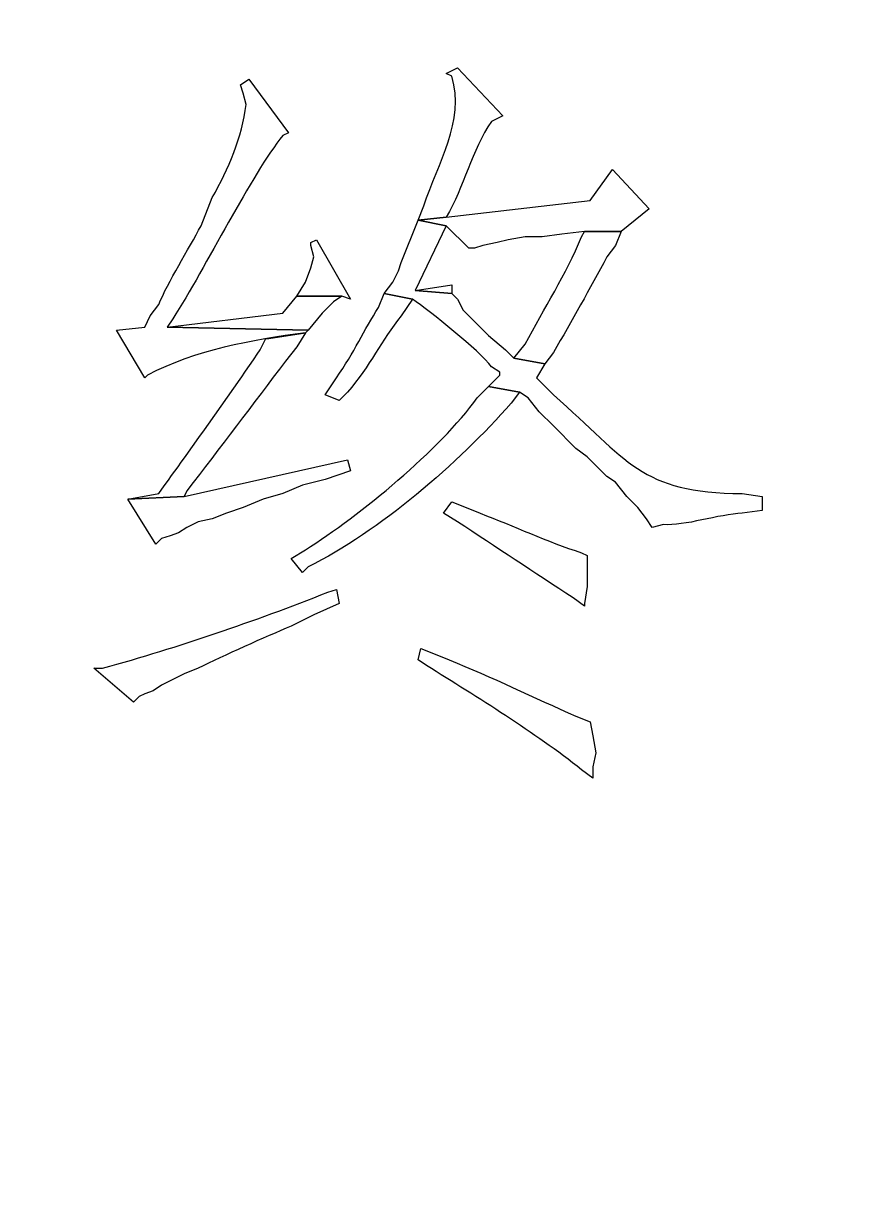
# Model space of a CAD drawing. Header units: centimetres. Extents: x -20.7 to 20.7, y -14.5 to 14.5.
# Drawn here: x -13.938 to -13.319, y -9.589 to -8.708 of the extents above; entities that cross this region are included whole.
import ezdxf

# ---------------------------------------------------------------- set-up
doc = ezdxf.new("R2010")
doc.units = ezdxf.units.CM
doc.header["$MEASUREMENT"] = 0
doc.layers.add('layer 1', color=7, linetype='Continuous')

msp = doc.modelspace()

# ---------------------------------------------------------------- linework, layer by layer
at = {"layer": 'layer 1', "lineweight": 9}
msp.add_open_spline([(19.88612, 13.89874), (19.88612, 13.89874), (-20.11465, 13.89874), (-20.11465, 13.89874), (-20.11465, 13.89874), (-20.11465, 13.89874), (-20.11465, -13.80208), (-20.11465, -13.80208)], degree=3, knots=[0, 0, 0, 0, 0.333333, 0.333333, 0.333333, 0.333333, 1, 1, 1, 1], dxfattribs=at)
at = {"layer": 'layer 1'}
for points, knots in [([(-13.61225, -8.74113), (-13.61225, -8.74113), (-13.62072, -8.74536), (-13.62072, -8.74536), (-13.62072, -8.74536), (-13.62072, -8.74536), (-13.61648, -8.74748), (-13.61648, -8.74748), (-13.61648, -8.74748), (-13.60685, -8.78187), (-13.62657, -8.81161), (-13.63765, -8.84485), (-13.63765, -8.84485), (-13.63765, -8.84485), (-13.64188, -8.85543), (-13.64188, -8.85543), (-13.64188, -8.85543), (-13.64188, -8.85543), (-13.62072, -8.85331), (-13.62072, -8.85331), (-13.62072, -8.85331), (-13.60738, -8.83045), (-13.6016, -8.80325), (-13.58685, -8.78135), (-13.58685, -8.78135), (-13.58685, -8.78135), (-13.57838, -8.77711), (-13.57838, -8.77711), (-13.57838, -8.77711), (-13.57838, -8.77711), (-13.61225, -8.74113), (-13.61225, -8.74113)], [0, 0, 0, 0, 0.111111, 0.111111, 0.111111, 0.111111, 0.222222, 0.222222, 0.222222, 0.222222, 0.333333, 0.333333, 0.333333, 0.333333, 0.444444, 0.444444, 0.444444, 0.444444, 0.555556, 0.555556, 0.555556, 0.555556, 0.666667, 0.666667, 0.666667, 0.666667, 0.777778, 0.777778, 0.777778, 0.777778, 1, 1, 1, 1]), ([(-13.76888, -8.7496), (-13.76888, -8.7496), (-13.77523, -8.75383), (-13.77523, -8.75383), (-13.77523, -8.75383), (-13.77523, -8.75383), (-13.77312, -8.76018), (-13.77312, -8.76018), (-13.77312, -8.76018), (-13.77312, -8.76018), (-13.771, -8.76865), (-13.771, -8.76865), (-13.771, -8.76865), (-13.7741, -8.79341), (-13.78419, -8.81694), (-13.7964, -8.8385), (-13.7964, -8.8385), (-13.7964, -8.8385), (-13.80487, -8.85966), (-13.80487, -8.85966), (-13.80487, -8.85966), (-13.81411, -8.87751), (-13.82981, -8.90185), (-13.83662, -8.91893), (-13.83662, -8.91893), (-13.83662, -8.91893), (-13.84297, -8.9274), (-13.84297, -8.9274), (-13.84297, -8.9274), (-13.84297, -8.9274), (-13.8472, -8.93586), (-13.8472, -8.93586), (-13.8472, -8.93586), (-13.8472, -8.93586), (-13.86837, -8.93798), (-13.86837, -8.93798), (-13.86837, -8.93798), (-13.86837, -8.93798), (-13.8472, -8.97396), (-13.8472, -8.97396), (-13.8472, -8.97396), (-13.8472, -8.97396), (-13.84508, -8.97185), (-13.84508, -8.97185), (-13.84508, -8.97185), (-13.80885, -8.95304), (-13.76708, -8.94532), (-13.72655, -8.9401), (-13.72655, -8.9401), (-13.72655, -8.9401), (-13.72443, -8.93798), (-13.72443, -8.93798), (-13.72443, -8.93798), (-13.72443, -8.93798), (-13.83027, -8.93586), (-13.83027, -8.93586), (-13.83027, -8.93586), (-13.83027, -8.93586), (-13.82603, -8.92951), (-13.82603, -8.92951), (-13.82603, -8.92951), (-13.80141, -8.89106), (-13.7667, -8.82072), (-13.74348, -8.79193), (-13.74348, -8.79193), (-13.74348, -8.79193), (-13.73925, -8.78981), (-13.73925, -8.78981), (-13.73925, -8.78981), (-13.73925, -8.78981), (-13.76888, -8.7496), (-13.76888, -8.7496)], [0, 0, 0, 0, 0.052632, 0.052632, 0.052632, 0.052632, 0.105263, 0.105263, 0.105263, 0.105263, 0.157895, 0.157895, 0.157895, 0.157895, 0.210526, 0.210526, 0.210526, 0.210526, 0.263158, 0.263158, 0.263158, 0.263158, 0.315789, 0.315789, 0.315789, 0.315789, 0.368421, 0.368421, 0.368421, 0.368421, 0.421053, 0.421053, 0.421053, 0.421053, 0.473684, 0.473684, 0.473684, 0.473684, 0.526316, 0.526316, 0.526316, 0.526316, 0.578947, 0.578947, 0.578947, 0.578947, 0.631579, 0.631579, 0.631579, 0.631579, 0.684211, 0.684211, 0.684211, 0.684211, 0.736842, 0.736842, 0.736842, 0.736842, 0.789474, 0.789474, 0.789474, 0.789474, 0.842105, 0.842105, 0.842105, 0.842105, 0.894737, 0.894737, 0.894737, 0.894737, 1, 1, 1, 1]), ([(-13.49583, -8.81733), (-13.49583, -8.81733), (-13.51277, -8.84061), (-13.51277, -8.84061), (-13.51277, -8.84061), (-13.51277, -8.84061), (-13.62072, -8.85331), (-13.62072, -8.85331), (-13.62072, -8.85331), (-13.62072, -8.85331), (-13.64188, -8.85543), (-13.64188, -8.85543), (-13.64188, -8.85543), (-13.64188, -8.85543), (-13.62072, -8.85966), (-13.62072, -8.85966), (-13.62072, -8.85966), (-13.62072, -8.85966), (-13.60378, -8.8766), (-13.60378, -8.8766), (-13.60378, -8.8766), (-13.60378, -8.8766), (-13.59955, -8.8766), (-13.59955, -8.8766), (-13.59955, -8.8766), (-13.59955, -8.8766), (-13.5932, -8.87448), (-13.5932, -8.87448), (-13.5932, -8.87448), (-13.5932, -8.87448), (-13.58262, -8.87236), (-13.58262, -8.87236), (-13.58262, -8.87236), (-13.58262, -8.87236), (-13.57415, -8.87025), (-13.57415, -8.87025), (-13.57415, -8.87025), (-13.57415, -8.87025), (-13.56145, -8.86813), (-13.56145, -8.86813), (-13.56145, -8.86813), (-13.56145, -8.86813), (-13.54875, -8.86813), (-13.54875, -8.86813), (-13.54875, -8.86813), (-13.54875, -8.86813), (-13.53393, -8.86601), (-13.53393, -8.86601), (-13.53393, -8.86601), (-13.53393, -8.86601), (-13.517, -8.8639), (-13.517, -8.8639), (-13.517, -8.8639), (-13.517, -8.8639), (-13.48948, -8.8639), (-13.48948, -8.8639), (-13.48948, -8.8639), (-13.48948, -8.8639), (-13.46832, -8.84696), (-13.46832, -8.84696), (-13.46832, -8.84696), (-13.46832, -8.84696), (-13.49583, -8.81733), (-13.49583, -8.81733)], [0, 0, 0, 0, 0.058824, 0.058824, 0.058824, 0.058824, 0.117647, 0.117647, 0.117647, 0.117647, 0.176471, 0.176471, 0.176471, 0.176471, 0.235294, 0.235294, 0.235294, 0.235294, 0.294118, 0.294118, 0.294118, 0.294118, 0.352941, 0.352941, 0.352941, 0.352941, 0.411765, 0.411765, 0.411765, 0.411765, 0.470588, 0.470588, 0.470588, 0.470588, 0.529412, 0.529412, 0.529412, 0.529412, 0.588235, 0.588235, 0.588235, 0.588235, 0.647059, 0.647059, 0.647059, 0.647059, 0.705882, 0.705882, 0.705882, 0.705882, 0.764706, 0.764706, 0.764706, 0.764706, 0.823529, 0.823529, 0.823529, 0.823529, 0.882353, 0.882353, 0.882353, 0.882353, 1, 1, 1, 1]), ([(-13.64188, -8.85543), (-13.64188, -8.85543), (-13.65458, -8.88718), (-13.65458, -8.88718), (-13.65458, -8.88718), (-13.65458, -8.88718), (-13.6567, -8.89353), (-13.6567, -8.89353), (-13.6567, -8.89353), (-13.6567, -8.89353), (-13.66093, -8.902), (-13.66093, -8.902), (-13.66093, -8.902), (-13.66093, -8.902), (-13.66728, -8.91046), (-13.66728, -8.91046), (-13.66728, -8.91046), (-13.66728, -8.91046), (-13.64612, -8.9147), (-13.64612, -8.9147), (-13.64612, -8.9147), (-13.63299, -8.92415), (-13.59599, -8.95325), (-13.58685, -8.9655), (-13.58685, -8.9655), (-13.58685, -8.9655), (-13.5805, -8.96973), (-13.5805, -8.96973), (-13.5805, -8.96973), (-13.5805, -8.96973), (-13.5805, -8.97185), (-13.5805, -8.97185), (-13.5805, -8.97185), (-13.5805, -8.97185), (-13.58897, -8.98031), (-13.58897, -8.98031), (-13.58897, -8.98031), (-13.58897, -8.98031), (-13.56568, -8.98455), (-13.56568, -8.98455), (-13.56568, -8.98455), (-13.56568, -8.98455), (-13.55933, -8.98878), (-13.55933, -8.98878), (-13.55933, -8.98878), (-13.55933, -8.98878), (-13.55087, -8.99936), (-13.55087, -8.99936), (-13.55087, -8.99936), (-13.55087, -8.99936), (-13.54028, -9.00995), (-13.54028, -9.00995), (-13.54028, -9.00995), (-13.54028, -9.00995), (-13.52335, -9.02688), (-13.52335, -9.02688), (-13.52335, -9.02688), (-13.52335, -9.02688), (-13.51488, -9.03323), (-13.51488, -9.03323), (-13.51488, -9.03323), (-13.51488, -9.03323), (-13.50642, -9.0417), (-13.50642, -9.0417), (-13.50642, -9.0417), (-13.50642, -9.0417), (-13.50007, -9.04805), (-13.50007, -9.04805), (-13.50007, -9.04805), (-13.50007, -9.04805), (-13.49372, -9.05228), (-13.49372, -9.05228), (-13.49372, -9.05228), (-13.49372, -9.05228), (-13.48525, -9.06286), (-13.48525, -9.06286), (-13.48525, -9.06286), (-13.48525, -9.06286), (-13.47678, -9.07133), (-13.47678, -9.07133), (-13.47678, -9.07133), (-13.47678, -9.07133), (-13.47043, -9.0798), (-13.47043, -9.0798), (-13.47043, -9.0798), (-13.47043, -9.0798), (-13.4662, -9.08615), (-13.4662, -9.08615), (-13.4662, -9.08615), (-13.4662, -9.08615), (-13.45773, -9.08403), (-13.45773, -9.08403), (-13.45773, -9.08403), (-13.44186, -9.08537), (-13.41607, -9.07627), (-13.39847, -9.07556), (-13.39847, -9.07556), (-13.39847, -9.07556), (-13.38365, -9.07345), (-13.38365, -9.07345), (-13.38365, -9.07345), (-13.38365, -9.07345), (-13.38365, -9.06286), (-13.38365, -9.06286), (-13.38365, -9.06286), (-13.38365, -9.06286), (-13.39847, -9.06075), (-13.39847, -9.06075), (-13.39847, -9.06075), (-13.47544, -9.06029), (-13.48398, -9.03594), (-13.54028, -8.98666), (-13.54028, -8.98666), (-13.54028, -8.98666), (-13.55298, -8.97396), (-13.55298, -8.97396), (-13.55298, -8.97396), (-13.55298, -8.97396), (-13.54663, -8.96338), (-13.54663, -8.96338), (-13.54663, -8.96338), (-13.54663, -8.96338), (-13.56992, -8.95915), (-13.56992, -8.95915), (-13.56992, -8.95915), (-13.56992, -8.95915), (-13.57627, -8.9528), (-13.57627, -8.9528), (-13.57627, -8.9528), (-13.57627, -8.9528), (-13.58897, -8.94221), (-13.58897, -8.94221), (-13.58897, -8.94221), (-13.58897, -8.94221), (-13.60802, -8.92316), (-13.60802, -8.92316), (-13.60802, -8.92316), (-13.60802, -8.92316), (-13.61225, -8.9147), (-13.61225, -8.9147), (-13.61225, -8.9147), (-13.61225, -8.9147), (-13.61648, -8.91046), (-13.61648, -8.91046), (-13.61648, -8.91046), (-13.61648, -8.91046), (-13.644, -8.90835), (-13.644, -8.90835), (-13.644, -8.90835), (-13.644, -8.90835), (-13.62072, -8.85966), (-13.62072, -8.85966), (-13.62072, -8.85966), (-13.62072, -8.85966), (-13.64188, -8.85543), (-13.64188, -8.85543)], [0, 0, 0, 0, 0.025, 0.025, 0.025, 0.025, 0.05, 0.05, 0.05, 0.05, 0.075, 0.075, 0.075, 0.075, 0.1, 0.1, 0.1, 0.1, 0.125, 0.125, 0.125, 0.125, 0.15, 0.15, 0.15, 0.15, 0.175, 0.175, 0.175, 0.175, 0.2, 0.2, 0.2, 0.2, 0.225, 0.225, 0.225, 0.225, 0.25, 0.25, 0.25, 0.25, 0.275, 0.275, 0.275, 0.275, 0.3, 0.3, 0.3, 0.3, 0.325, 0.325, 0.325, 0.325, 0.35, 0.35, 0.35, 0.35, 0.375, 0.375, 0.375, 0.375, 0.4, 0.4, 0.4, 0.4, 0.425, 0.425, 0.425, 0.425, 0.45, 0.45, 0.45, 0.45, 0.475, 0.475, 0.475, 0.475, 0.5, 0.5, 0.5, 0.5, 0.525, 0.525, 0.525, 0.525, 0.55, 0.55, 0.55, 0.55, 0.575, 0.575, 0.575, 0.575, 0.6, 0.6, 0.6, 0.6, 0.625, 0.625, 0.625, 0.625, 0.65, 0.65, 0.65, 0.65, 0.675, 0.675, 0.675, 0.675, 0.7, 0.7, 0.7, 0.7, 0.725, 0.725, 0.725, 0.725, 0.75, 0.75, 0.75, 0.75, 0.775, 0.775, 0.775, 0.775, 0.8, 0.8, 0.8, 0.8, 0.825, 0.825, 0.825, 0.825, 0.85, 0.85, 0.85, 0.85, 0.875, 0.875, 0.875, 0.875, 0.9, 0.9, 0.9, 0.9, 0.925, 0.925, 0.925, 0.925, 0.95, 0.95, 0.95, 0.95, 1, 1, 1, 1]), ([(-13.48948, -8.8639), (-13.48948, -8.8639), (-13.517, -8.8639), (-13.517, -8.8639), (-13.517, -8.8639), (-13.517, -8.8639), (-13.51912, -8.86813), (-13.51912, -8.86813), (-13.51912, -8.86813), (-13.5309, -8.89624), (-13.54713, -8.92175), (-13.56145, -8.94856), (-13.56145, -8.94856), (-13.56145, -8.94856), (-13.56992, -8.95915), (-13.56992, -8.95915), (-13.56992, -8.95915), (-13.56992, -8.95915), (-13.54663, -8.96338), (-13.54663, -8.96338), (-13.54663, -8.96338), (-13.54663, -8.96338), (-13.54028, -8.95491), (-13.54028, -8.95491), (-13.54028, -8.95491), (-13.52638, -8.93099), (-13.51301, -8.90732), (-13.50007, -8.88295), (-13.50007, -8.88295), (-13.50007, -8.88295), (-13.49372, -8.87448), (-13.49372, -8.87448), (-13.49372, -8.87448), (-13.49372, -8.87448), (-13.48948, -8.8639), (-13.48948, -8.8639)], [0, 0, 0, 0, 0.1, 0.1, 0.1, 0.1, 0.2, 0.2, 0.2, 0.2, 0.3, 0.3, 0.3, 0.3, 0.4, 0.4, 0.4, 0.4, 0.5, 0.5, 0.5, 0.5, 0.6, 0.6, 0.6, 0.6, 0.7, 0.7, 0.7, 0.7, 0.8, 0.8, 0.8, 0.8, 1, 1, 1, 1]), ([(-13.71808, -8.87025), (-13.71808, -8.87025), (-13.72232, -8.87236), (-13.72232, -8.87236), (-13.72232, -8.87236), (-13.72232, -8.87236), (-13.72232, -8.87448), (-13.72232, -8.87448), (-13.72232, -8.87448), (-13.72232, -8.87448), (-13.7202, -8.88295), (-13.7202, -8.88295), (-13.7202, -8.88295), (-13.7202, -8.88295), (-13.72232, -8.89141), (-13.72232, -8.89141), (-13.72232, -8.89141), (-13.72232, -8.89141), (-13.72655, -8.902), (-13.72655, -8.902), (-13.72655, -8.902), (-13.72655, -8.902), (-13.7329, -8.91258), (-13.7329, -8.91258), (-13.7329, -8.91258), (-13.7329, -8.91258), (-13.69903, -8.91258), (-13.69903, -8.91258), (-13.69903, -8.91258), (-13.69903, -8.91258), (-13.69268, -8.9147), (-13.69268, -8.9147), (-13.69268, -8.9147), (-13.69268, -8.9147), (-13.71808, -8.87025), (-13.71808, -8.87025)], [0, 0, 0, 0, 0.1, 0.1, 0.1, 0.1, 0.2, 0.2, 0.2, 0.2, 0.3, 0.3, 0.3, 0.3, 0.4, 0.4, 0.4, 0.4, 0.5, 0.5, 0.5, 0.5, 0.6, 0.6, 0.6, 0.6, 0.7, 0.7, 0.7, 0.7, 0.8, 0.8, 0.8, 0.8, 1, 1, 1, 1]), ([(-13.61648, -8.90411), (-13.61648, -8.90411), (-13.644, -8.90835), (-13.644, -8.90835), (-13.644, -8.90835), (-13.644, -8.90835), (-13.61648, -8.91046), (-13.61648, -8.91046), (-13.61648, -8.91046), (-13.61648, -8.91046), (-13.61648, -8.90411), (-13.61648, -8.90411)], [0, 0, 0, 0, 0.25, 0.25, 0.25, 0.25, 0.5, 0.5, 0.5, 0.5, 1, 1, 1, 1]), ([(-13.7329, -8.91258), (-13.7329, -8.91258), (-13.74348, -8.92528), (-13.74348, -8.92528), (-13.74348, -8.92528), (-13.74348, -8.92528), (-13.83027, -8.93586), (-13.83027, -8.93586), (-13.83027, -8.93586), (-13.83027, -8.93586), (-13.72443, -8.93798), (-13.72443, -8.93798), (-13.72443, -8.93798), (-13.72443, -8.93798), (-13.71385, -8.92528), (-13.71385, -8.92528), (-13.71385, -8.92528), (-13.71385, -8.92528), (-13.70538, -8.91681), (-13.70538, -8.91681), (-13.70538, -8.91681), (-13.70538, -8.91681), (-13.69903, -8.91258), (-13.69903, -8.91258), (-13.69903, -8.91258), (-13.69903, -8.91258), (-13.7329, -8.91258), (-13.7329, -8.91258)], [0, 0, 0, 0, 0.125, 0.125, 0.125, 0.125, 0.25, 0.25, 0.25, 0.25, 0.375, 0.375, 0.375, 0.375, 0.5, 0.5, 0.5, 0.5, 0.625, 0.625, 0.625, 0.625, 0.75, 0.75, 0.75, 0.75, 1, 1, 1, 1]), ([(-13.66728, -8.91046), (-13.66728, -8.91046), (-13.67152, -8.92105), (-13.67152, -8.92105), (-13.67152, -8.92105), (-13.68252, -8.93766), (-13.68983, -8.95502), (-13.70327, -8.97396), (-13.70327, -8.97396), (-13.70327, -8.97396), (-13.71173, -8.98666), (-13.71173, -8.98666), (-13.71173, -8.98666), (-13.71173, -8.98666), (-13.70115, -8.9909), (-13.70115, -8.9909), (-13.70115, -8.9909), (-13.70115, -8.9909), (-13.6948, -8.98455), (-13.6948, -8.98455), (-13.6948, -8.98455), (-13.67783, -8.96482), (-13.66954, -8.94574), (-13.65458, -8.9274), (-13.65458, -8.9274), (-13.65458, -8.9274), (-13.64612, -8.9147), (-13.64612, -8.9147), (-13.64612, -8.9147), (-13.64612, -8.9147), (-13.66728, -8.91046), (-13.66728, -8.91046)], [0, 0, 0, 0, 0.111111, 0.111111, 0.111111, 0.111111, 0.222222, 0.222222, 0.222222, 0.222222, 0.333333, 0.333333, 0.333333, 0.333333, 0.444444, 0.444444, 0.444444, 0.444444, 0.555556, 0.555556, 0.555556, 0.555556, 0.666667, 0.666667, 0.666667, 0.666667, 0.777778, 0.777778, 0.777778, 0.777778, 1, 1, 1, 1]), ([(-13.72655, -8.9401), (-13.72655, -8.9401), (-13.75407, -8.94433), (-13.75407, -8.94433), (-13.75407, -8.94433), (-13.75407, -8.94433), (-13.75618, -8.94433), (-13.75618, -8.94433), (-13.75618, -8.94433), (-13.75618, -8.94433), (-13.76042, -8.9528), (-13.76042, -8.9528), (-13.76042, -8.9528), (-13.7849, -8.98895), (-13.8109, -9.02501), (-13.83662, -9.06075), (-13.83662, -9.06075), (-13.83662, -9.06075), (-13.8599, -9.06498), (-13.8599, -9.06498), (-13.8599, -9.06498), (-13.8599, -9.06498), (-13.81757, -9.06286), (-13.81757, -9.06286), (-13.81757, -9.06286), (-13.81757, -9.06286), (-13.81545, -9.05863), (-13.81545, -9.05863), (-13.81545, -9.05863), (-13.79054, -9.02621), (-13.76599, -8.99389), (-13.74137, -8.96126), (-13.74137, -8.96126), (-13.74137, -8.96126), (-13.7329, -8.95068), (-13.7329, -8.95068), (-13.7329, -8.95068), (-13.7329, -8.95068), (-13.72655, -8.9401), (-13.72655, -8.9401)], [0, 0, 0, 0, 0.090909, 0.090909, 0.090909, 0.090909, 0.181818, 0.181818, 0.181818, 0.181818, 0.272727, 0.272727, 0.272727, 0.272727, 0.363636, 0.363636, 0.363636, 0.363636, 0.454545, 0.454545, 0.454545, 0.454545, 0.545455, 0.545455, 0.545455, 0.545455, 0.636364, 0.636364, 0.636364, 0.636364, 0.727273, 0.727273, 0.727273, 0.727273, 0.818182, 0.818182, 0.818182, 0.818182, 1, 1, 1, 1]), ([(-13.58897, -8.98031), (-13.58897, -8.98031), (-13.59743, -8.98878), (-13.59743, -8.98878), (-13.59743, -8.98878), (-13.62555, -9.02801), (-13.68527, -9.07683), (-13.72655, -9.10308), (-13.72655, -9.10308), (-13.72655, -9.10308), (-13.73713, -9.10943), (-13.73713, -9.10943), (-13.73713, -9.10943), (-13.73713, -9.10943), (-13.72867, -9.12001), (-13.72867, -9.12001), (-13.72867, -9.12001), (-13.72867, -9.12001), (-13.72443, -9.11578), (-13.72443, -9.11578), (-13.72443, -9.11578), (-13.67106, -9.08967), (-13.61147, -9.03774), (-13.57203, -8.99301), (-13.57203, -8.99301), (-13.57203, -8.99301), (-13.56568, -8.98455), (-13.56568, -8.98455), (-13.56568, -8.98455), (-13.56568, -8.98455), (-13.58897, -8.98031), (-13.58897, -8.98031)], [0, 0, 0, 0, 0.111111, 0.111111, 0.111111, 0.111111, 0.222222, 0.222222, 0.222222, 0.222222, 0.333333, 0.333333, 0.333333, 0.333333, 0.444444, 0.444444, 0.444444, 0.444444, 0.555556, 0.555556, 0.555556, 0.555556, 0.666667, 0.666667, 0.666667, 0.666667, 0.777778, 0.777778, 0.777778, 0.777778, 1, 1, 1, 1]), ([(-13.6948, -9.03535), (-13.6948, -9.03535), (-13.81757, -9.06286), (-13.81757, -9.06286), (-13.81757, -9.06286), (-13.81757, -9.06286), (-13.8599, -9.06498), (-13.8599, -9.06498), (-13.8599, -9.06498), (-13.8599, -9.06498), (-13.83873, -9.09885), (-13.83873, -9.09885), (-13.83873, -9.09885), (-13.83873, -9.09885), (-13.8345, -9.09461), (-13.8345, -9.09461), (-13.8345, -9.09461), (-13.8345, -9.09461), (-13.82815, -9.0925), (-13.82815, -9.0925), (-13.82815, -9.0925), (-13.82815, -9.0925), (-13.8218, -9.09038), (-13.8218, -9.09038), (-13.8218, -9.09038), (-13.8218, -9.09038), (-13.81545, -9.08615), (-13.81545, -9.08615), (-13.81545, -9.08615), (-13.81545, -9.08615), (-13.80698, -9.08191), (-13.80698, -9.08191), (-13.80698, -9.08191), (-13.80698, -9.08191), (-13.7964, -9.0798), (-13.7964, -9.0798), (-13.7964, -9.0798), (-13.7964, -9.0798), (-13.78582, -9.07556), (-13.78582, -9.07556), (-13.78582, -9.07556), (-13.78582, -9.07556), (-13.77312, -9.07133), (-13.77312, -9.07133), (-13.77312, -9.07133), (-13.77312, -9.07133), (-13.7583, -9.06498), (-13.7583, -9.06498), (-13.7583, -9.06498), (-13.7583, -9.06498), (-13.74348, -9.06075), (-13.74348, -9.06075), (-13.74348, -9.06075), (-13.74348, -9.06075), (-13.72867, -9.0544), (-13.72867, -9.0544), (-13.72867, -9.0544), (-13.72867, -9.0544), (-13.71173, -9.05016), (-13.71173, -9.05016), (-13.71173, -9.05016), (-13.71173, -9.05016), (-13.69268, -9.04381), (-13.69268, -9.04381), (-13.69268, -9.04381), (-13.69268, -9.04381), (-13.6948, -9.03535), (-13.6948, -9.03535)], [0, 0, 0, 0, 0.055556, 0.055556, 0.055556, 0.055556, 0.111111, 0.111111, 0.111111, 0.111111, 0.166667, 0.166667, 0.166667, 0.166667, 0.222222, 0.222222, 0.222222, 0.222222, 0.277778, 0.277778, 0.277778, 0.277778, 0.333333, 0.333333, 0.333333, 0.333333, 0.388889, 0.388889, 0.388889, 0.388889, 0.444444, 0.444444, 0.444444, 0.444444, 0.5, 0.5, 0.5, 0.5, 0.555556, 0.555556, 0.555556, 0.555556, 0.611111, 0.611111, 0.611111, 0.611111, 0.666667, 0.666667, 0.666667, 0.666667, 0.722222, 0.722222, 0.722222, 0.722222, 0.777778, 0.777778, 0.777778, 0.777778, 0.833333, 0.833333, 0.833333, 0.833333, 0.888889, 0.888889, 0.888889, 0.888889, 1, 1, 1, 1]), ([(-13.61648, -9.0671), (-13.61648, -9.0671), (-13.62283, -9.07556), (-13.62283, -9.07556), (-13.62283, -9.07556), (-13.62283, -9.07556), (-13.61225, -9.08191), (-13.61225, -9.08191), (-13.61225, -9.08191), (-13.58343, -9.10096), (-13.55439, -9.12026), (-13.52547, -9.13906), (-13.52547, -9.13906), (-13.52547, -9.13906), (-13.517, -9.14541), (-13.517, -9.14541), (-13.517, -9.14541), (-13.517, -9.14541), (-13.517, -9.1433), (-13.517, -9.1433), (-13.517, -9.1433), (-13.517, -9.1433), (-13.51488, -9.1306), (-13.51488, -9.1306), (-13.51488, -9.1306), (-13.51488, -9.1306), (-13.51488, -9.10731), (-13.51488, -9.10731), (-13.51488, -9.10731), (-13.51488, -9.10731), (-13.51912, -9.1052), (-13.51912, -9.1052), (-13.51912, -9.1052), (-13.54543, -9.09687), (-13.56956, -9.08519), (-13.59532, -9.07556), (-13.59532, -9.07556), (-13.59532, -9.07556), (-13.6059, -9.07133), (-13.6059, -9.07133), (-13.6059, -9.07133), (-13.6059, -9.07133), (-13.61648, -9.0671), (-13.61648, -9.0671)], [0, 0, 0, 0, 0.083333, 0.083333, 0.083333, 0.083333, 0.166667, 0.166667, 0.166667, 0.166667, 0.25, 0.25, 0.25, 0.25, 0.333333, 0.333333, 0.333333, 0.333333, 0.416667, 0.416667, 0.416667, 0.416667, 0.5, 0.5, 0.5, 0.5, 0.583333, 0.583333, 0.583333, 0.583333, 0.666667, 0.666667, 0.666667, 0.666667, 0.75, 0.75, 0.75, 0.75, 0.833333, 0.833333, 0.833333, 0.833333, 1, 1, 1, 1]), ([(-13.70327, -9.13271), (-13.70327, -9.13271), (-13.70962, -9.13483), (-13.70962, -9.13483), (-13.70962, -9.13483), (-13.76641, -9.15719), (-13.82032, -9.17575), (-13.87895, -9.19198), (-13.87895, -9.19198), (-13.87895, -9.19198), (-13.8853, -9.19198), (-13.8853, -9.19198), (-13.8853, -9.19198), (-13.8853, -9.19198), (-13.85567, -9.21738), (-13.85567, -9.21738), (-13.85567, -9.21738), (-13.85567, -9.21738), (-13.85143, -9.21315), (-13.85143, -9.21315), (-13.85143, -9.21315), (-13.85143, -9.21315), (-13.8472, -9.21103), (-13.8472, -9.21103), (-13.8472, -9.21103), (-13.8472, -9.21103), (-13.84085, -9.20891), (-13.84085, -9.20891), (-13.84085, -9.20891), (-13.84085, -9.20891), (-13.8345, -9.20468), (-13.8345, -9.20468), (-13.8345, -9.20468), (-13.8345, -9.20468), (-13.81757, -9.19621), (-13.81757, -9.19621), (-13.81757, -9.19621), (-13.81757, -9.19621), (-13.80698, -9.19198), (-13.80698, -9.19198), (-13.80698, -9.19198), (-13.78765, -9.18231), (-13.7571, -9.1687), (-13.73713, -9.16023), (-13.73713, -9.16023), (-13.73713, -9.16023), (-13.7202, -9.15176), (-13.7202, -9.15176), (-13.7202, -9.15176), (-13.7202, -9.15176), (-13.70115, -9.1433), (-13.70115, -9.1433), (-13.70115, -9.1433), (-13.70115, -9.1433), (-13.70327, -9.13271), (-13.70327, -9.13271)], [0, 0, 0, 0, 0.066667, 0.066667, 0.066667, 0.066667, 0.133333, 0.133333, 0.133333, 0.133333, 0.2, 0.2, 0.2, 0.2, 0.266667, 0.266667, 0.266667, 0.266667, 0.333333, 0.333333, 0.333333, 0.333333, 0.4, 0.4, 0.4, 0.4, 0.466667, 0.466667, 0.466667, 0.466667, 0.533333, 0.533333, 0.533333, 0.533333, 0.6, 0.6, 0.6, 0.6, 0.666667, 0.666667, 0.666667, 0.666667, 0.733333, 0.733333, 0.733333, 0.733333, 0.8, 0.8, 0.8, 0.8, 0.866667, 0.866667, 0.866667, 0.866667, 1, 1, 1, 1]), ([(-13.63977, -9.17716), (-13.63977, -9.17716), (-13.64188, -9.18563), (-13.64188, -9.18563), (-13.64188, -9.18563), (-13.64188, -9.18563), (-13.63553, -9.18986), (-13.63553, -9.18986), (-13.63553, -9.18986), (-13.59676, -9.21427), (-13.55482, -9.23974), (-13.51912, -9.26818), (-13.51912, -9.26818), (-13.51912, -9.26818), (-13.51065, -9.27453), (-13.51065, -9.27453), (-13.51065, -9.27453), (-13.51065, -9.27453), (-13.51065, -9.26606), (-13.51065, -9.26606), (-13.51065, -9.26606), (-13.51065, -9.26606), (-13.50853, -9.25548), (-13.50853, -9.25548), (-13.50853, -9.25548), (-13.50853, -9.25548), (-13.51065, -9.24278), (-13.51065, -9.24278), (-13.51065, -9.24278), (-13.51065, -9.24278), (-13.51277, -9.2322), (-13.51277, -9.2322), (-13.51277, -9.2322), (-13.51277, -9.2322), (-13.52335, -9.22796), (-13.52335, -9.22796), (-13.52335, -9.22796), (-13.55468, -9.2141), (-13.58703, -9.19833), (-13.6186, -9.18563), (-13.6186, -9.18563), (-13.6186, -9.18563), (-13.62918, -9.1814), (-13.62918, -9.1814), (-13.62918, -9.1814), (-13.62918, -9.1814), (-13.63977, -9.17716), (-13.63977, -9.17716)], [0, 0, 0, 0, 0.076923, 0.076923, 0.076923, 0.076923, 0.153846, 0.153846, 0.153846, 0.153846, 0.230769, 0.230769, 0.230769, 0.230769, 0.307692, 0.307692, 0.307692, 0.307692, 0.384615, 0.384615, 0.384615, 0.384615, 0.461538, 0.461538, 0.461538, 0.461538, 0.538462, 0.538462, 0.538462, 0.538462, 0.615385, 0.615385, 0.615385, 0.615385, 0.692308, 0.692308, 0.692308, 0.692308, 0.769231, 0.769231, 0.769231, 0.769231, 0.846154, 0.846154, 0.846154, 0.846154, 1, 1, 1, 1])]:
    msp.add_open_spline(points, degree=3, knots=knots, dxfattribs=at)

doc.saveas('drawing.dxf')
